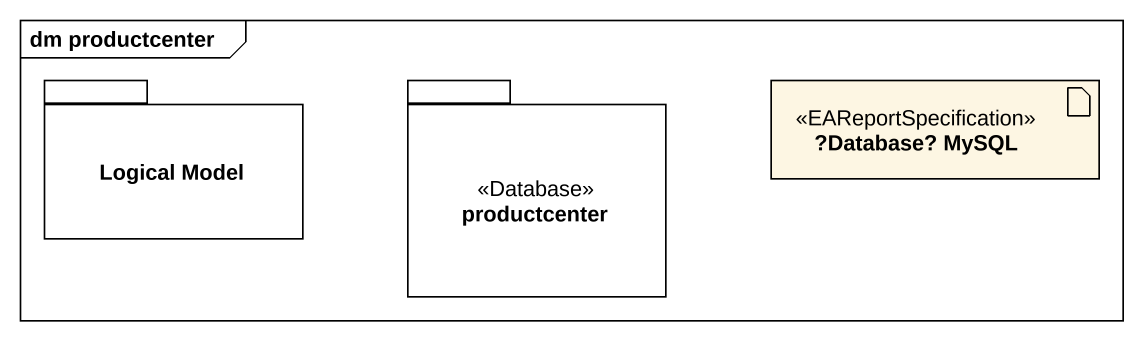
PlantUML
@startuml
mainframe dm productcenter
package "Logical Model" as Logical_Model {
}
package productcenter <<Database>> {
}
artifact "?Database? MySQL" as Database_MySQL <<EAReportSpecification>>
@enduml
